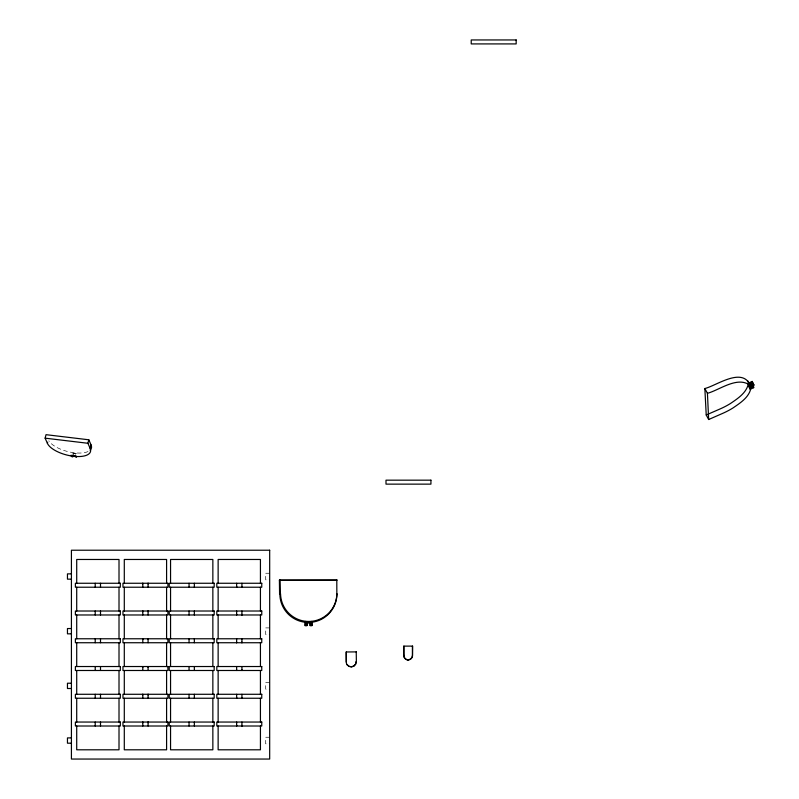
<?xml version="1.0" encoding="UTF-8"?>
<svg xmlns="http://www.w3.org/2000/svg" width="799" height="799" viewBox="0 0 799 799"><rect width="100%" height="100%" fill="white"/><g stroke="black" fill="none" stroke-linecap="round" stroke-linejoin="round"><path stroke-width="0.6" stroke-dasharray="4 3" d="M72.889 454.951L73.188 453.792M269.682 573.243L265.717 573.243L265.717 579.844L269.682 579.844M269.682 627.904L265.717 627.904L265.717 634.516L269.682 634.516M269.682 682.576L265.717 682.576L265.717 689.177L269.682 689.177M269.682 737.237L265.717 737.237L265.717 743.849L269.682 743.849M73.378 454.421L73.198 454.012A1.318 0.549 14.6 0 1 74.187 453.552A1.318 0.549 14.6 0 1 75.715 454.311M88.04 451.535A22.472 9.358 14.6 0 1 66.687 451.275A22.472 9.358 14.6 0 1 48.799 440.768M76.584 453.572A22.472 9.358 14.6 0 1 71.55 452.973"/><path stroke-width="1.2" d="M142.801 722.705L142.801 722.046L142.801 726.011M142.801 694.95L142.801 694.281L142.801 698.246M142.801 667.185L142.801 666.526L142.801 670.491M142.801 639.43L142.801 638.771L142.801 642.736M142.801 611.674L142.801 611.015L142.801 614.98M142.801 583.919L142.801 583.26L142.801 587.225M148.085 722.705L148.085 722.046L148.085 726.011M148.085 694.95L148.085 694.281L148.085 698.246M148.085 667.185L148.085 666.526L148.085 670.491M148.085 639.43L148.085 638.771L148.085 642.736M148.085 611.674L148.085 611.015L148.085 614.98M148.085 583.919L148.085 583.26L148.085 587.225M236.644 725.342L236.644 726.011L236.644 722.046M236.644 697.587L236.644 698.246L236.644 694.281M236.644 669.832L236.644 670.491L236.644 666.526M236.644 642.076L236.644 642.736L236.644 638.771M236.644 614.321L236.644 614.98L236.644 611.015M236.644 586.566L236.644 587.225L236.644 583.26M241.927 725.342L241.927 726.011L241.927 722.046M241.927 697.587L241.927 698.246L241.927 694.281M241.927 669.832L241.927 670.491L241.927 666.526M241.927 642.076L241.927 642.736L241.927 638.771M241.927 614.321L241.927 614.98L241.927 611.015M241.927 586.566L241.927 587.225L241.927 583.26M403.914 655.34L403.924 646.141M412.414 646.101L412.394 655.16A4.534 4.534 0 0 1 408.069 659.834A4.145 4.145 0 0 1 407.061 659.674A4.165 4.165 0 0 0 408.299 659.834M748.703 382.951A6.941 6.941 0 0 1 748.463 386.147L750.171 389.203L753.677 387.685L752.039 383.85L750.94 384.329M752.788 385.747L753.827 385.298L752.189 381.443L748.843 382.881M753.677 387.685L752.039 383.85M753.827 385.298L752.189 381.443M750.88 388.294C748.963 397.522 740.024 403.135 732.763 408.099A83.575 83.575 0 0 1 722.536 413.443L708.653 419.515L706.226 414.981L704.848 388.524C716.244 385.817 742.511 366.431 750.301 385.508A5.194 5.194 0 0 1 750.86 388.294M91.076 444.943L90.167 448.429A22.472 9.358 14.6 0 1 73.338 456.249A22.472 9.358 14.6 0 1 47.391 443.315L45.124 438.162L46.032 434.676L88.809 439.79L91.076 444.943A22.472 9.358 14.6 0 1 90.087 450.207M47.391 443.315L47.67 442.227M90.167 448.429L87.9 443.275L88.809 439.79M306.926 624.009A1.658 1.658 0 0 1 310.152 624.538L310.172 625.637L311.84 625.637L312.01 621.502A28.544 28.544 0 0 1 305.388 621.512L305.148 622.161A28.794 28.794 0 0 0 311.82 622.151L312.01 621.502M310.172 625.637L310.372 623.869M307.136 623.38L306.916 624.009A1.828 1.828 0 0 0 306.836 624.618L306.836 625.647L305.168 625.647L305.148 622.341M306.836 625.647L307.066 623.879M305.168 625.647L305.388 621.512M279.4 580.204L336.828 580.154L279.4 580.204L279.59 594.346M706.226 414.981L720.099 408.938A82.267 82.267 0 0 0 730.316 403.605C737.577 398.641 746.516 392.978 748.353 383.72A5.313 5.313 0 0 0 747.774 380.883M748.493 386.157L751.999 384.649M750.511 385.947L753.876 384.499M752.688 387.345L753.727 386.896M751.1 382.691L752.139 382.242M708.653 419.515L707.435 393.328C719.779 389.952 737.617 375.67 750.301 385.508M356.344 651.894L346.197 651.974L346.247 661.981A4.844 4.844 0 0 0 347.026 664.598M305.418 624.968L307.066 624.968M310.382 624.958L312.029 624.958M71.421 573.872L67.456 573.872L67.456 579.155L71.421 579.155M71.421 628.543L67.456 628.543L67.456 633.837L71.421 633.837M71.421 683.225L67.456 683.225L67.456 688.508L71.421 688.508M71.421 737.906L67.456 737.906L67.456 743.19L71.421 743.19M45.124 438.162L87.9 443.275M748.663 382.961L751.04 387.455M704.848 388.524L707.435 393.328M280.099 579.744L280.279 593.717M311.82 622.311L311.84 625.637M346.267 652.024L346.317 662.071M356.234 651.854L356.374 661.802M336.798 579.694L336.838 594.276M260.434 583.26L260.434 559.47L218.137 559.47L218.137 583.26M260.434 587.225L260.434 611.015M260.434 614.98L260.434 638.771M260.434 642.736L260.434 666.526M260.434 670.491L260.434 694.281M260.434 698.246L260.434 722.046M260.434 726.011L260.434 749.802L218.137 749.802L218.137 726.011M218.137 587.225L218.137 611.015M218.137 614.98L218.137 638.771M218.137 642.736L218.137 666.526M218.137 670.491L218.137 694.281M218.137 698.246L218.137 722.046M212.854 583.26L212.854 559.47L170.557 559.47L170.557 583.26M212.854 587.225L212.854 611.015M212.854 614.98L212.854 638.771M212.854 642.736L212.854 666.526M212.854 670.491L212.854 694.281M212.854 698.246L212.854 722.046M212.854 726.011L212.854 749.802L170.557 749.802L170.557 726.011M194.347 583.26L194.347 587.225M194.347 611.015L194.347 614.98M194.347 638.771L194.347 642.736M194.347 666.526L194.347 670.491M194.347 694.281L194.347 698.246M194.347 722.046L194.347 726.011M189.053 583.26L189.053 587.225M189.053 611.015L189.053 614.98M189.053 638.771L189.053 642.736M189.053 666.526L189.053 670.491M189.053 694.281L189.053 698.246M189.053 722.046L189.053 726.011M170.557 587.225L170.557 611.015M170.557 614.98L170.557 638.771M170.557 642.736L170.557 666.526M170.557 670.491L170.557 694.281M170.557 698.246L170.557 722.046M166.592 583.26L166.592 559.47L124.294 559.47L124.294 583.26M166.592 587.225L166.592 611.015M166.592 614.98L166.592 638.771M166.592 642.736L166.592 666.526M166.592 670.491L166.592 694.281M166.592 698.246L166.592 722.046M166.592 726.011L166.592 749.802L124.294 749.802L124.294 726.011M124.294 587.225L124.294 611.015M124.294 614.98L124.294 638.771M124.294 642.736L124.294 666.526M124.294 670.491L124.294 694.281M124.294 698.246L124.294 722.046M119.011 583.26L119.011 559.47L76.714 559.47L76.714 583.26M119.011 587.225L119.011 611.015M119.011 614.98L119.011 638.771M119.011 642.736L119.011 666.526M119.011 670.491L119.011 694.281M119.011 698.246L119.011 722.046M119.011 726.011L119.011 749.802L76.714 749.802L76.714 726.011M100.504 583.26L100.504 587.225M100.504 611.015L100.504 614.98M100.504 638.771L100.504 642.736M100.504 666.526L100.504 670.491M100.504 694.281L100.504 698.246M100.504 722.046L100.504 726.011M95.211 583.26L95.211 587.225M95.211 611.015L95.211 614.98M95.211 638.771L95.211 642.736M95.211 666.526L95.211 670.491M95.211 694.281L95.211 698.246M95.211 722.046L95.211 726.011M76.714 587.225L76.714 611.015M76.714 614.98L76.714 638.771M76.714 642.736L76.714 666.526M76.714 670.491L76.714 694.281M76.714 698.246L76.714 722.046M408.309 659.894A4.554 4.554 0 0 0 412.584 655.21L412.664 646.111L403.695 646.131L403.695 655.29A4.444 4.444 0 0 0 406.921 659.694M407.16 659.754A4.454 4.454 0 0 1 403.964 655.34M356.254 661.812A5.024 5.024 0 0 1 347.076 664.708A5.004 5.004 0 0 0 356.144 661.722M336.898 594.276A28.524 28.524 0 0 1 308.414 622.441A28.524 28.524 0 0 1 279.87 594.346M336.878 593.637A28.165 28.165 0 0 1 308.744 621.462A28.165 28.165 0 0 1 280.549 593.707M307.076 623.689A1.608 1.608 0 0 1 308.744 622.261A1.608 1.608 0 0 1 310.272 623.839M750.89 387.215A3.196 3.196 0 0 1 752.828 385.917M752.548 387.175A1.918 1.918 0 0 1 751.02 387.645M750.79 384.169A1.698 1.698 0 0 1 749.322 384.569M749.202 384.159A3.166 3.166 0 0 1 751.14 382.871M750.391 386.017A6.871 6.871 0 0 1 750.141 389.193M516.164 39.95L471.22 39.95L471.22 43.915L516.164 43.915L516.164 39.95M430.931 480.169L385.997 480.169L385.997 484.134L430.931 484.134L430.931 480.169M269.682 550.221L71.421 550.221L71.421 759.05L269.682 759.05L269.682 550.221M120.329 583.26L75.386 583.26L75.386 587.225L120.329 587.225L120.329 583.26M167.91 583.26L122.976 583.26L122.976 587.225L167.91 587.225L167.91 583.26M214.172 583.26L169.228 583.26L169.228 587.225L214.172 587.225L214.172 583.26M261.752 583.26L216.819 583.26L216.819 587.225L261.752 587.225L261.752 583.26M120.329 611.015L75.386 611.015L75.386 614.98L120.329 614.98L120.329 611.015M167.91 611.015L122.976 611.015L122.976 614.98L167.91 614.98L167.91 611.015M214.172 611.015L169.228 611.015L169.228 614.98L214.172 614.98L214.172 611.015M261.752 611.015L216.819 611.015L216.819 614.98L261.752 614.98L261.752 611.015M120.329 638.771L75.386 638.771L75.386 642.736L120.329 642.736L120.329 638.771M167.91 638.771L122.976 638.771L122.976 642.736L167.91 642.736L167.91 638.771M214.172 638.771L169.228 638.771L169.228 642.736L214.172 642.736L214.172 638.771M261.752 638.771L216.819 638.771L216.819 642.736L261.752 642.736L261.752 638.771M120.329 666.526L75.386 666.526L75.386 670.491L120.329 670.491L120.329 666.526M167.91 666.526L122.976 666.526L122.976 670.491L167.91 670.491L167.91 666.526M214.172 666.526L169.228 666.526L169.228 670.491L214.172 670.491L214.172 666.526M261.752 666.526L216.819 666.526L216.819 670.491L261.752 670.491L261.752 666.526M120.329 694.281L75.386 694.281L75.386 698.246L120.329 698.246L120.329 694.281M167.91 694.281L122.976 694.281L122.976 698.246L167.91 698.246L167.91 694.281M214.172 694.281L169.228 694.281L169.228 698.246L214.172 698.246L214.172 694.281M261.752 694.281L216.819 694.281L216.819 698.246L261.752 698.246L261.752 694.281M120.329 722.046L75.386 722.046L75.386 726.011L120.329 726.011L120.329 722.046M167.91 722.046L122.976 722.046L122.976 726.011L167.91 726.011L167.91 722.046M214.172 722.046L169.228 722.046L169.228 726.011L214.172 726.011L214.172 722.046M261.752 722.046L216.819 722.046L216.819 726.011L261.752 726.011L261.752 722.046M72.769 456.738L71.51 456.589L70.941 455.3A22.472 9.358 14.6 0 0 75.975 455.899L76.544 457.198L75.106 456.638A1.318 0.549 14.6 0 0 73.578 455.879A1.318 0.549 14.6 0 0 72.589 456.339L72.769 456.738"/></g></svg>
